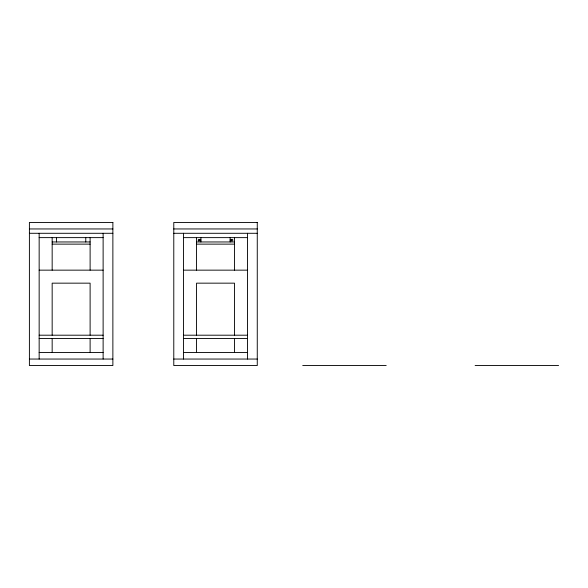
<?xml version="1.0" encoding="UTF-8"?>
<svg xmlns="http://www.w3.org/2000/svg" width="588" height="588" viewBox="0 0 588 588"><rect width="100%" height="100%" fill="white"/><g stroke="black" fill="none" stroke-linecap="round" stroke-linejoin="round"><path stroke-width="0.88" d="M231.385 239.742L230.158 239.728M29.4 228.952L112.874 228.952M173.783 228.952L257.265 228.952M29.4 233.289L112.874 233.289M173.783 233.289L257.265 233.289M39.153 237.626L103.121 237.626M183.544 237.626L247.504 237.626M199.663 239.742L200.89 239.728M199.648 240.588L200.89 240.588M230.158 240.588L231.393 240.588M52.163 241.962L90.111 241.962M196.554 241.962L234.494 241.962M52.163 244.13L90.111 244.13M196.554 244.13L234.494 244.13M39.153 270.149L103.121 270.149M183.544 270.149L247.504 270.149M39.153 335.197L103.121 335.197M183.544 335.197L247.504 335.197M39.153 338.445L103.121 338.445M183.544 338.445L247.504 338.445M39.153 352.543L103.121 352.543M183.544 352.543L247.504 352.543M29.4 359.048L112.874 359.048M173.783 359.048L257.265 359.048M302.724 365.552L386.198 365.552M475.126 365.552L558.6 365.552M247.504 233.289L247.504 359.048M234.494 237.626L234.494 270.149M234.494 335.197L234.494 283.159L196.554 283.159L196.554 335.197M234.494 338.445L234.494 352.543M230.158 237.626L230.158 241.962M200.89 237.626L200.89 241.962M196.554 237.626L196.554 270.149M196.554 338.445L196.554 352.543M183.544 233.289L183.544 359.048M103.121 233.289L103.121 359.048M90.111 237.626L90.111 270.149M90.111 335.197L90.111 283.159L52.163 283.159L52.163 335.197M90.111 338.445L90.111 352.543M85.775 237.626L85.775 241.962M56.499 237.626L56.499 241.962M52.163 237.626L52.163 270.149M52.163 338.445L52.163 352.543M39.153 233.289L39.153 359.048M112.874 222.448L29.4 222.448L29.4 365.552L112.874 365.552L112.874 222.448M257.265 222.448L173.783 222.448L173.783 365.552L257.265 365.552L257.265 222.448M231.635 240.823A0.808 0.808 0 0 0 232.892 240.198A0.808 0.808 0 0 0 231.731 239.426A0.808 0.808 0 0 0 231.635 240.823M198.516 240.823A0.808 0.808 0 0 0 199.766 240.198A0.808 0.808 0 0 0 198.604 239.426A0.808 0.808 0 0 0 198.516 240.823"/></g></svg>
